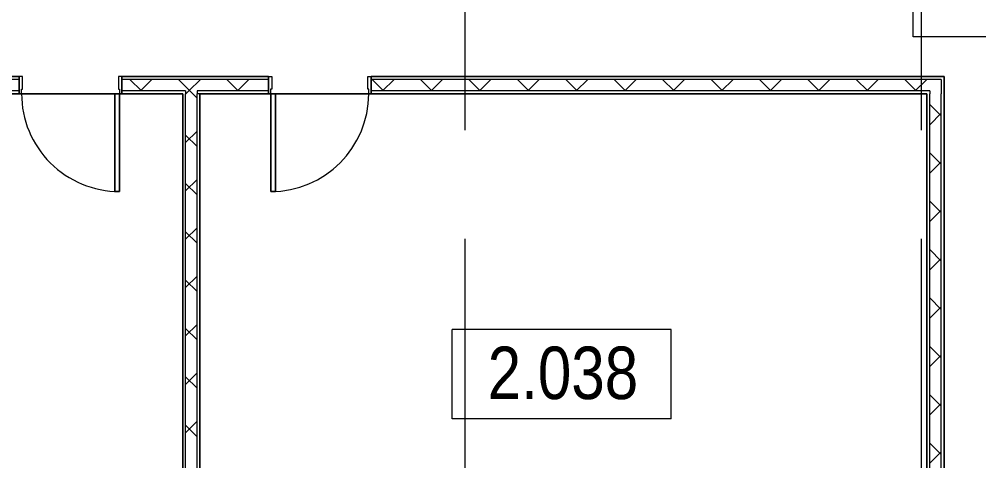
# Model space of a CAD drawing. Header units: millimetres. Extents: x 48966 to 155647, y -43515 to 30475.
# Drawn here: x 74028 to 82436, y -29553 to -25679 of the extents above; entities that cross this region are included whole.
import ezdxf

# ---------------------------------------------------------------- set-up
doc = ezdxf.new("R2010")
doc.units = ezdxf.units.MM
doc.linetypes.add('Осевые', pattern=[6350, 1270, -952.5, 3175, -952.5])
for name, color, linetype, lineweight in [('Двери', 7, 'Continuous', 9), ('Каркас_Импост', 7, 'Continuous', 9), ('Марки помещений', 7, 'Continuous', 9), ('Общие ребра', 7, 'Continuous', 9), ('Оси-2', 7, 'Осевые', 9), ('Панель', 7, 'Continuous', 9), ('Перекрытия', 7, 'Continuous', 9), ('Стены-1', 7, 'Continuous', 18), ('Штриховка разреза-2', 7, 'Continuous', 9)]:
    doc.layers.add(name, color=color, linetype=linetype, lineweight=lineweight)
doc.styles.add('Arial Narrow_1', font='Arial Narrow.ttf', dxfattribs={"height": 460})
pattern_1 = [(45, (0, 0), (-212.132, 212.132), []), (135, (0, 0), (-212.132, -212.132), [])]

# ---------------------------------------------------------------- blocks, each defined once
blk = doc.blocks.new('Дверь - Однопольная - ДВ11__21х9-6240629-План 2-го этажа на отм_ 0_000')
at = {"layer": 'Двери'}
for p, q in [((-429, -75), (-389, -75)), ((-429, -933), (-429, -75)), ((-389, -75), (-389, -933)), ((-389, -933), (-429, -933))]:
    blk.add_line(p, q, dxfattribs=at)
blk.add_arc((-429, -75), 858, 270, 0, dxfattribs=at)
at = {"layer": 'Каркас_Импост'}
for p, q in [((-450, 75), (-420, 75)), ((-450, -75), (-450, 75)), ((-420, 75), (-420, -35)), ((420, 75), (450, 75)), ((420, -35), (420, 75)), ((450, 75), (450, -75)), ((-430, -75), (-450, -75)), ((-430, -35), (-430, -75)), ((-420, -35), (-430, -35)), ((430, -35), (420, -35)), ((430, -75), (430, -35)), ((450, -75), (430, -75))]:
    blk.add_line(p, q, dxfattribs=at)
at = {"layer": 'Панель'}
for p, q in [((-389, -75), (-429, -75)), ((-429, -75), (-429, -933)), ((-389, -933), (-389, -75)), ((-429, -933), (-389, -933))]:
    blk.add_line(p, q, dxfattribs=at)
blk = doc.blocks.new('Дверь - Однопольная - ДВ11_21х9-6240635-План 2-го этажа на отм_ 0_000')
at = {"layer": 'Двери'}
for p, q in [((-389, 933), (-429, 933)), ((-429, 933), (-429, 75)), ((-389, 75), (-389, 933)), ((-429, 75), (-389, 75))]:
    blk.add_line(p, q, dxfattribs=at)
blk.add_arc((-429, 75), 858, 360, 90, dxfattribs=at)
at = {"layer": 'Каркас_Импост'}
for p, q in [((-430, 75), (-450, 75)), ((-450, 75), (-450, -75)), ((-430, 35), (-430, 75)), ((-420, 35), (-430, 35)), ((-420, -75), (-420, 35)), ((430, 35), (420, 35)), ((420, 35), (420, -75)), ((450, 75), (430, 75)), ((430, 75), (430, 35)), ((450, -75), (450, 75)), ((-450, -75), (-420, -75)), ((420, -75), (450, -75))]:
    blk.add_line(p, q, dxfattribs=at)
at = {"layer": 'Панель'}
for p, q in [((-429, 933), (-389, 933)), ((-429, 75), (-429, 933)), ((-389, 933), (-389, 75)), ((-389, 75), (-429, 75))]:
    blk.add_line(p, q, dxfattribs=at)
blk = doc.blocks.new('Марка помещения_Р - Марка помещения-4575829-План 2-го этажа на отм_ 0_000')
at = {"layer": 'Марки помещений'}
for p, q in [((-4.79375, -1.95625), (-4.79375, 1.95625)), ((4.79375, 1.95625), (-4.79375, 1.95625)), ((4.79375, -1.95625), (4.79375, 1.95625)), ((4.79375, -1.95625), (-4.79375, -1.95625))]:
    blk.add_line(p, q, dxfattribs=at)

msp = doc.modelspace()

# ---------------------------------------------------------------- hatches: boundary and pattern name
at = {"layer": 'Штриховка разреза-2'}
h = msp.add_hatch(dxfattribs=at)
h.set_pattern_fill('FP_3', color=256, style=0, pattern_type=2)
h.set_pattern_definition(pattern_1)
h.paths.add_polyline_path([(75486.6, -26307.9), (76211.6, -26307.9), (76211.6, -26207.9), (74928.4, -26207.9), (74928.4, -26307.9), (75187.1, -26307.9)], flags=0)
h.paths.add_polyline_path([(82106.6, -26307.9), (82106.6, -26207.9), (77111.6, -26207.9), (77111.6, -26307.9), (82006.6, -26307.9)], flags=0)
h.paths.add_polyline_path([(69781.6, -26307.9), (74028.4, -26307.9), (74028.4, -26207.9), (69781.6, -26207.9), (69781.6, -26302.9)], flags=0)
h = msp.add_hatch(dxfattribs=at)
h.set_pattern_fill('FP_3', color=256, style=0, pattern_type=2)
h.set_pattern_definition(pattern_1)
h.paths.add_polyline_path([(75586.6, -30955.8), (75586.6, -26307.9), (75486.6, -26307.9), (75486.6, -30929.7), (75536.6, -30942.9)], flags=0)
h = msp.add_hatch(dxfattribs=at)
h.set_pattern_fill('FP_3', color=256, style=0, pattern_type=2)
h.set_pattern_definition(pattern_1)
h.paths.add_polyline_path([(82106.6, -31382.9), (82106.6, -26307.9), (82006.6, -26307.9), (82006.6, -31382.9)], flags=0)

# ---------------------------------------------------------------- linework, layer by layer
at = {"layer": 'Общие ребра'}
for p, q in [((74028.4, -26182.9), (69781.6, -26182.9)), ((74028.4, -26207.9), (69781.6, -26207.9)), ((76211.6, -26182.9), (74928.4, -26182.9)), ((76211.6, -26207.9), (74928.4, -26207.9)), ((82131.6, -26182.9), (77111.6, -26182.9)), ((82106.6, -26207.9), (77111.6, -26207.9)), ((82106.6, -26207.9), (82106.6, -26307.9)), ((74028.4, -26307.9), (69781.6, -26307.9)), ((75486.6, -26307.9), (74928.4, -26307.9)), ((75486.6, -26307.9), (75486.6, -26332.9)), ((75586.6, -26307.9), (75586.6, -26332.9)), ((76211.6, -26307.9), (75586.6, -26307.9)), ((82006.6, -26307.9), (77111.6, -26307.9)), ((82006.6, -26307.9), (82006.6, -26332.9)), ((82106.6, -26307.9), (82106.6, -26332.9)), ((69786.6, -26332.9), (74028.4, -26332.9)), ((74928.4, -26332.9), (75459.6, -26332.9)), ((75486.6, -30929.7), (75486.6, -26332.9)), ((75611.6, -26332.9), (75586.6, -26332.9)), ((75586.6, -30955.8), (75586.6, -26332.9)), ((75611.6, -26332.9), (76211.6, -26332.9)), ((75611.6, -30960.2), (75611.6, -26334.9)), ((77111.6, -26332.9), (81979.6, -26332.9)), ((82006.6, -31382.9), (82006.6, -26332.9)), ((82106.6, -31382.9), (82106.6, -26332.9))]:
    msp.add_line(p, q, dxfattribs=at)
at = {"layer": 'Оси-2'}
for p, q in [((77931.6, 25417.1), (77931.6, -41737.8)), ((81931.6, 25417.1), (81931.6, -41737.8))]:
    msp.add_line(p, q, dxfattribs=at)
at = {"layer": 'Перекрытия'}
for p, q in [((67651.6, -26182.9), (74028.4, -26182.9)), ((74028.4, -26182.9), (74028.4, -26332.9)), ((74928.4, -26332.9), (74928.4, -26182.9)), ((74928.4, -26182.9), (76211.6, -26182.9)), ((76211.6, -26182.9), (76211.6, -26332.9)), ((77111.6, -26332.9), (77111.6, -26182.9)), ((77111.6, -26182.9), (82131.6, -26182.9)), ((82131.6, -26182.9), (82131.6, -31382.9)), ((75461.6, -26332.9), (69781.6, -26332.9)), ((74028.4, -26332.9), (74928.4, -26332.9)), ((75461.6, -30923.1), (75461.6, -26332.9)), ((81981.6, -26332.9), (75611.6, -26332.9)), ((75611.6, -26332.9), (75611.6, -30962.3)), ((76211.6, -26332.9), (77111.6, -26332.9)), ((81981.6, -31382.9), (81981.6, -26332.9))]:
    msp.add_line(p, q, dxfattribs=at)
at = {"layer": 'Стены-1'}
for p, q in [((74028.4, -26332.9), (74028.4, -26182.9)), ((74928.4, -26182.9), (74928.4, -26332.9)), ((76211.6, -26332.9), (76211.6, -26182.9)), ((77111.6, -26182.9), (77111.6, -26332.9)), ((82131.6, -26207.9), (82131.6, -26182.9)), ((82131.6, -26332.9), (82131.6, -26207.9)), ((75459.6, -26332.9), (75461.6, -26332.9)), ((75461.6, -26332.9), (75461.6, -30923.1)), ((75611.6, -26334.9), (75611.6, -26332.9)), ((81979.6, -26332.9), (81981.6, -26332.9)), ((81981.6, -26332.9), (81981.6, -31382.9)), ((82131.6, -31382.9), (82131.6, -26332.9))]:
    msp.add_line(p, q, dxfattribs=at)

# ---------------------------------------------------------------- block references
at = {"layer": 'Двери', "rotation": 180}
msp.add_blockref('Дверь - Однопольная - ДВ11_21х9-6240635-План 2-го этажа на отм_ 0_000', (74478.4, -26257.9), dxfattribs=at)
at = {"layer": 'Двери'}
msp.add_blockref('Дверь - Однопольная - ДВ11__21х9-6240629-План 2-го этажа на отм_ 0_000', (76661.6, -26257.9), dxfattribs=at)
at = {"layer": 'Марки помещений', "xscale": 199.9999999999999, "yscale": 199.9999999999999, "zscale": 199.9999999999999}
for p in [(82818.8, -25441.7), (78780.9, -28793.3)]:
    msp.add_blockref('Марка помещения_Р - Марка помещения-4575829-План 2-го этажа на отм_ 0_000', p, dxfattribs=at)

# ---------------------------------------------------------------- texts
at = {"layer": 'Марки помещений', "insert": (78133, -28551.4), "char_height": 460, "width": 1587.341, "attachment_point": 1, "style": 'Arial Narrow_1'}
msp.add_mtext('2.038', dxfattribs=at)

doc.saveas('drawing.dxf')
